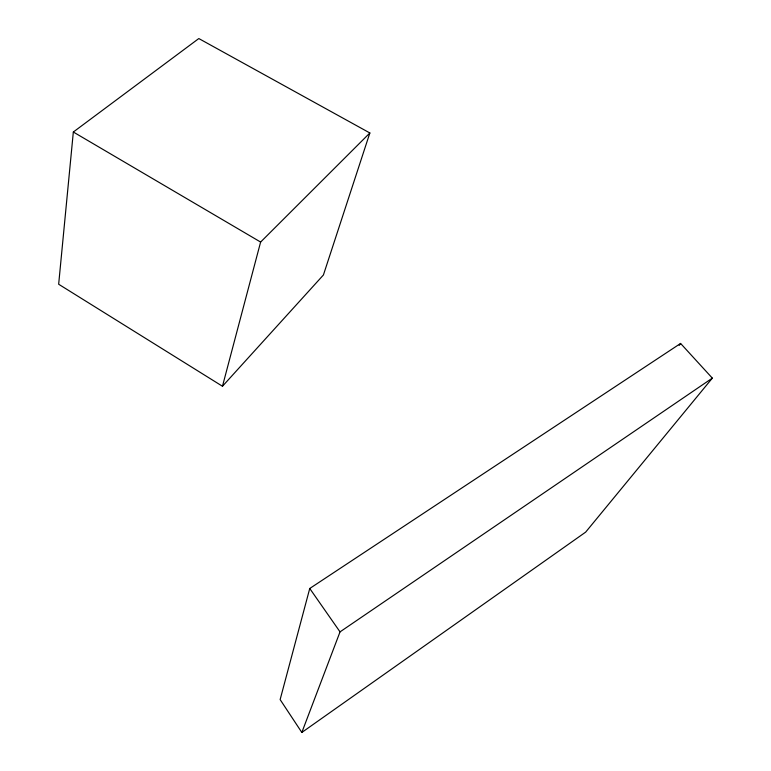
<?xml version="1.0" encoding="UTF-8"?>
<svg xmlns="http://www.w3.org/2000/svg" width="771" height="771" viewBox="0 0 771 771"><rect width="100%" height="100%" fill="white"/><g stroke="black" fill="none" stroke-linecap="round" stroke-linejoin="round"><path stroke-width="1.16" d="M73.332 132.014L58.663 284.239L222.472 386.252L323.415 274.987L369.858 132.978L198.812 38.55L73.332 132.014L260.617 242.055L222.472 386.252M309.749 588.485L280.133 699.586L301.837 732.45L585.661 532.125L712.337 378.127L680.6 343.452L309.749 588.485L340.03 631.873L301.837 732.45M679.184 345.398L680.6 343.452M260.617 242.055L369.858 132.978M340.03 631.873L712.337 378.127"/></g></svg>
